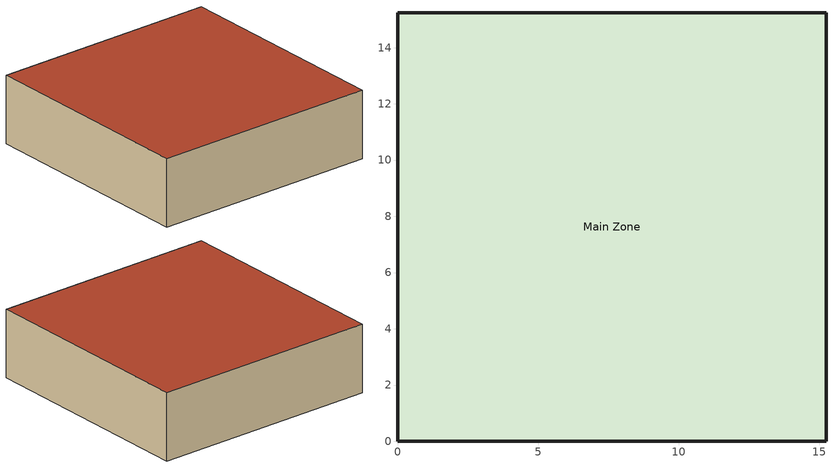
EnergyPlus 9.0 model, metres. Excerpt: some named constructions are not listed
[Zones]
Main Zone
 floor adiabatic (FLOOR): 15.24,0 0,0 0,15.24 15.24,15.24 z0
 wall outside (R13WALL): 0,0 15.24,0 15.24,15.24 0,15.24 0,0 z0:4.57
 roof outside (ROOF31): 0,15.24 0,0 15.24,0 15.24,15.24 z4.57
[Table:IndependentVariable]
Mode5_Toa: Cubic, Linear, -20, 100, Dimensionless, 12.1111, 17.33055, 22.55
Mode5_Woa: Cubic, Linear, 0, 0.03, Dimensionless, 0.00757, 0.00835, 0.00851, 0.00978, 0.01176, 0.012
Mode5_Tra: Cubic, Linear, -20, 100, Dimensionless, -100, 0, 100
Mode5_Wra: Cubic, Linear, 0, 0.03, Dimensionless, -100, 0, 100
Mode5_Ma: Cubic, Linear, 0, 1, Dimensionless, 2.19992, 2.60876, 3.0176
Mode5_OAF: Cubic, Linear, 0, 1, Dimensionless, -100, 0, 100
[Table:IndependentVariableList]
Mode5_IndependentVariableList: Mode5_Toa, Mode5_Woa, Mode5_Tra, Mode5_Wra, Mode5_Ma, Mode5_OAF
[Table:Lookup]
Mode5_wSA_lookup: Mode5_IndependentVariableList, Yes, 3.0176, -9999, 9999, Dimensionless, 0.00775, 0.00775, 0.00775, 0.00774, 0.00774, 0.00774, 0.00774, 0.00774, 0.00774, 0.00775, 0.00775, 0.00775, 0.00774, 0.00774, 0.00774, 0.00774, 0.00774, 0.00774, 0.00775, 0.00775, 0.00775, 0.00774, 0.00774, 0.00774, 0.00774, 0.00774, 0.00774, 0.00775, 0.00775, 0.00775, 0.00774, 0.00774, 0.00774, 0.00774, 0.00774, 0.00774, 0.00775, 0.00775, 0.00775, 0.00774, 0.00774, 0.00774, 0.00774, 0.00774, 0.00774, 0.00775, 0.00775, 0.00775, 0.00774, 0.00774, 0.00774, 0.00774, 0.00774, 0.00774, 0.00775, 0.00775, 0.00775, 0.00774, 0.00774, 0.00774, 0.00774, 0.00774, 0.00774, 0.00775, 0.00775, 0.00775, 0.00774, 0.00774, 0.00774, 0.00774, 0.00774, 0.00774, 0.00775, 0.00775, 0.00775, 0.00774, 0.00774, 0.00774, 0.00774, 0.00774, 0.00774, 0.00855, 0.00855, 0.00855, 0.00855, 0.00855, 0.00855, 0.00854, 0.00854, 0.00854, 0.00855, 0.00855, 0.00855, 0.00855, 0.00855, 0.00855, 0.00854, 0.00854, 0.00854, 0.00855, 0.00855, 0.00855, 0.00855, 0.00855, 0.00855, 0.00854, 0.00854, 0.00854, 0.00855, 0.00855, 0.00855, 0.00855, 0.00855, 0.00855, 0.00854, 0.00854, 0.00854, 0.00855, 0.00855, 0.00855, 0.00855, 0.00855, 0.00855, 0.00854, 0.00854, 0.00854, 0.00855, 0.00855, 0.00855, 0.00855, 0.00855, 0.00855, 0.00854, 0.00854, 0.00854, 0.00855, 0.00855, 0.00855, 0.00855, 0.00855, 0.00855, 0.00854, 0.00854, 0.00854, 0.00855, 0.00855, 0.00855, 0.00855, 0.00855, 0.00855, 0.00854, 0.00854, 0.00854, 0.00855, 0.00855, 0.00855, 0.00855, 0.00855, 0.00855, 0.00854, 0.00854, 0.00854, 0.00871, 0.00871, 0.00871, 0.00871, 0.00871, 0.00871, 0.0087, 0.0087, 0.0087, 0.00871, 0.00871, 0.00871, 0.00871, 0.00871, 0.00871, 0.0087, 0.0087, 0.0087, 0.00871, 0.00871, 0.00871, 0.00871, 0.00871, 0.00871, 0.0087, 0.0087, 0.0087, 0.00871, 0.00871, 0.00871, 0.00871, 0.00871, 0.00871, 0.0087, 0.0087, 0.0087, 0.00871, 0.00871, 0.00871, 0.00871, 0.00871, 0.00871, 0.0087, 0.0087, 0.0087, 0.00871, 0.00871, 0.00871, 0.00871, 0.00871, 0.00871, 0.0087, 0.0087, 0.0087, 0.00871, 0.00871, 0.00871, 0.00871, 0.00871, 0.00871, 0.0087, 0.0087, 0.0087, 0.00871, 0.00871, 0.00871, 0.00871, 0.00871, 0.00871, 0.0087, 0.0087, 0.0087, 0.00871, 0.00871, 0.00871, 0.00871, 0.00871, 0.00871, 0.0087, 0.0087, 0.0087, 0.01001, 0.01001, 0.01001, 0.01001, 0.01001, 0.01001, 0.01, 0.01, 0.01, 0.01001, 0.01001, 0.01001, 0.01001, 0.01001, 0.01001, 0.01, 0.01, 0.01, 0.01001, 0.01001, 0.01001, 0.01001, 0.01001, 0.01001, 0.01, 0.01, 0.01, 0.01001, 0.01001, 0.01001, 0.01001, 0.01001, 0.01001, 0.01, 0.01, 0.01, 0.01001, 0.01001, 0.01001, 0.01001, 0.01001, 0.01001, 0.01, 0.01, 0.01, 0.01001, 0.01001, 0.01001, 0.01001, 0.01001, 0.01001, 0.01, 0.01, 0.01, 0.01001, 0.01001, 0.01001, 0.01001, 0.01001, 0.01001, 0.01, 0.01, 0.01, 0.01001, 0.01001, 0.01001, 0.01001, 0.01001, 0.01001, 0.01, 0.01, 0.01, 0.01001, 0.01001, 0.01001, 0.01001, 0.01001, 0.01001, 0.01, 0.01, 0.01, 0.01204, 0.01204, 0.01204, 0.01204, 0.01204, 0.01204, 0.01203, 0.01203, 0.01203, 0.01204, 0.01204, 0.01204, 0.01204, 0.01204, 0.01204, 0.01203, 0.01203, 0.01203, 0.01204, 0.01204, 0.01204, 0.01204, 0.01204, 0.01204, 0.01203, 0.01203, 0.01203, 0.01204, 0.01204, 0.01204, 0.01204, 0.01204, 0.01204, 0.01203, 0.01203, 0.01203, 0.01204, 0.01204, 0.01204, 0.01204, 0.01204, 0.01204, 0.01203, 0.01203, 0.01203, 0.01204, 0.01204, 0.01204, 0.01204, 0.01204, 0.01204, 0.01203, 0.01203, 0.01203, 0.01204, 0.01204, 0.01204, 0.01204, 0.01204, 0.01204, 0.01203, 0.01203, 0.01203, 0.01204, 0.01204, 0.01204, 0.01204, 0.01204, 0.01204, 0.01203, 0.01203, 0.01203, 0.01204, 0.01204, 0.01204, 0.01204, 0.01204, 0.01204, 0.01203, 0.01203, 0.01203, 0.01229, 0.01229, 0.01229, 0.01228, 0.01228, 0.01228, 0.01228, 0.01228, 0.01228, 0.01229, 0.01229, 0.01229, 0.01228, 0.01228, 0.01228, 0.01228, 0.01228, 0.01228, 0.01229, 0.01229, 0.01229, 0.01228, 0.01228, 0.01228, 0.01228, 0.01228, 0.01228, 0.01229, 0.01229, 0.01229, 0.01228, 0.01228, 0.01228, 0.01228, 0.01228, 0.01228, 0.01229, 0.01229, 0.01229, 0.01228, 0.01228, 0.01228, 0.01228, 0.01228, 0.01228, 0.01229, 0.01229, 0.01229, 0.01228, 0.01228, 0.01228, 0.01228, 0.01228, 0.01228, 0.01229, 0.01229, 0.01229, 0.01228, 0.01228, 0.01228, 0.01228, 0.01228, 0.01228, 0.01229, 0.01229, 0.01229, 0.01228, 0.01228, 0.01228, 0.01228, 0.01228, 0.01228, 0.01229, 0.01229, 0.01229, 0.01228, 0.01228, 0.01228, 0.01228, 0.01228, 0.01228, 0.00762, 0.00762, 0.00762, 0.00762, 0.00762, 0.00762, 0.00761, 0.00761, 0.00761, 0.00762, 0.00762, 0.00762, 0.00762, 0.00762, 0.00762, 0.00761, 0.00761, 0.00761, 0.00762, 0.00762, 0.00762, 0.00762, 0.00762, 0.00762, 0.00761, 0.00761, 0.00761, 0.00762, 0.00762, 0.00762, 0.00762, 0.00762, 0.00762, 0.00761, 0.00761, 0.00761, 0.00762, 0.00762, 0.00762, 0.00762, 0.00762, 0.00762, 0.00761, 0.00761, 0.00761, 0.00762, 0.00762, 0.00762, 0.00762, 0.00762, 0.00762, 0.00761, 0.00761, 0.00761, 0.00762, 0.00762, 0.00762, 0.00762, 0.00762, 0.00762, 0.00761, 0.00761, 0.00761, 0.00762, 0.00762, 0.00762, 0.00762, 0.00762, 0.00762, 0.00761, 0.00761, 0.00761, 0.00762, 0.00762, 0.00762, 0.00762, 0.00762, 0.00762, 0.00761, 0.00761, 0.00761, 0.00843, 0.00843, 0.00843, 0.00842, 0.00842, 0.00842, 0.00842, 0.00842, 0.00842, 0.00843, 0.00843, 0.00843, 0.00842, 0.00842, 0.00842, 0.00842, 0.00842, 0.00842, 0.00843, 0.00843, 0.00843, 0.00842, 0.00842, 0.00842, 0.00842, 0.00842, 0.00842, 0.00843, 0.00843, 0.00843, 0.00842, 0.00842, 0.00842, 0.00842, 0.00842, 0.00842, 0.00843, 0.00843, 0.00843, 0.00842, 0.00842, 0.00842, 0.00842, 0.00842, 0.00842, 0.00843, 0.00843, 0.00843, 0.00842, 0.00842, 0.00842, 0.00842, 0.00842, 0.00842, 0.00843, 0.00843, 0.00843, 0.00842, 0.00842, 0.00842, 0.00842, 0.00842, 0.00842, 0.00843, 0.00843, 0.00843, 0.00842, 0.00842, 0.00842, 0.00842, 0.00842, 0.00842, 0.00843, 0.00843, 0.00843, 0.00842, 0.00842, 0.00842, 0.00842, 0.00842, 0.00842, 0.00859, 0.00859, 0.00859, 0.00859, 0.00859, 0.00859, 0.00858, 0.00858, 0.00858, 0.00859, 0.00859, 0.00859, 0.00859, 0.00859, 0.00859, 0.00858, 0.00858, 0.00858, 0.00859, 0.00859, 0.00859, 0.00859, 0.00859, 0.00859, 0.00858, 0.00858, 0.00858, 0.00859, 0.00859, 0.00859, 0.00859, 0.00859, 0.00859, 0.00858, 0.00858, 0.00858, 0.00859, 0.00859, 0.00859, 0.00859, 0.00859, 0.00859, 0.00858, 0.00858, 0.00858, 0.00859, 0.00859, 0.00859, 0.00859, 0.00859, 0.00859, 0.00858, 0.00858, 0.00858, 0.00859, 0.00859, 0.00859, 0.00859, 0.00859, 0.00859, 0.00858, 0.00858, 0.00858, 0.00859, 0.00859, 0.00859, 0.00859, 0.00859, 0.00859, 0.00858, 0.00858, 0.00858, 0.00859, 0.00859, 0.00859, 0.00859, 0.00859, 0.00859, 0.00858, 0.00858, 0.00858, 0.00989, 0.00989, 0.00989, 0.00989, 0.00989, 0.00989, 0.00988, 0.00988, 0.00988, 0.00989, 0.00989, 0.00989, 0.00989, 0.00989, 0.00989, 0.00988, 0.00988, 0.00988, 0.00989, 0.00989, 0.00989, 0.00989, 0.00989, 0.00989, 0.00988, 0.00988, 0.00988, 0.00989, 0.00989, 0.00989, 0.00989, 0.00989, 0.00989, 0.00988, 0.00988, 0.00988, 0.00989, 0.00989, 0.00989, 0.00989, 0.00989, 0.00989, 0.00988, 0.00988, 0.00988, 0.00989, 0.00989, 0.00989, 0.00989, 0.00989, 0.00989, 0.00988, 0.00988, 0.00988, 0.00989, 0.00989, 0.00989, 0.00989, 0.00989, 0.00989, 0.00988, 0.00988, 0.00988, 0.00989, 0.00989, 0.00989, 0.00989, 0.00989, 0.00989, 0.00988, 0.00988, 0.00988, 0.00989, 0.00989, 0.00989, 0.00989, 0.00989, 0.00989, 0.00988, 0.00988, 0.00988, 0.01192, 0.01192, 0.01192, 0.01191, 0.01191, 0.01191, 0.01191, 0.01191, 0.01191, 0.01192, 0.01192, 0.01192, 0.01191, 0.01191, 0.01191, 0.01191, 0.01191, 0.01191, 0.01192, 0.01192, 0.01192, 0.01191, 0.01191, 0.01191, 0.01191, 0.01191, 0.01191, 0.01192, 0.01192, 0.01192, 0.01191, 0.01191, 0.01191, 0.01191, 0.01191, 0.01191, 0.01192, 0.01192, 0.01192, 0.01191, 0.01191, 0.01191, 0.01191, 0.01191, 0.01191, 0.01192, 0.01192, 0.01192, 0.01191, 0.01191, 0.01191, 0.01191, 0.01191, 0.01191, 0.01192, 0.01192, 0.01192, 0.01191, 0.01191, 0.01191, 0.01191, 0.01191, 0.01191, 0.01192, 0.01192, 0.01192, 0.01191, 0.01191, 0.01191, 0.01191, 0.01191, 0.01191, 0.01192, 0.01192, 0.01192, 0.01191, 0.01191, 0.01191, 0.01191, 0.01191, 0.01191, 0.01217, 0.01217, 0.01217, 0.01216, 0.01216, 0.01216, 0.01216, 0.01216, 0.01216, 0.01217, 0.01217, 0.01217, 0.01216, 0.01216, 0.01216, 0.01216, 0.01216, 0.01216, 0.01217, 0.01217, 0.01217, 0.01216, 0.01216, 0.01216, 0.01216, 0.01216, 0.01216, 0.01217, 0.01217, 0.01217, 0.01216, 0.01216, 0.01216, 0.01216, 0.01216, 0.01216, 0.01217, 0.01217, 0.01217, 0.01216, 0.01216, 0.01216, 0.01216, 0.01216, 0.01216, 0.01217, 0.01217, 0.01217, 0.01216, 0.01216, 0.01216, 0.01216, 0.01216, 0.01216, 0.01217, 0.01217, 0.01217, 0.01216, 0.01216, 0.01216, 0.01216, 0.01216, 0.01216, 0.01217, 0.01217, 0.01217, 0.01216, 0.01216, 0.01216, 0.01216, 0.01216, 0.01216, 0.01217, 0.01217, 0.01217, 0.01216, 0.01216, 0.01216, 0.01216, 0.01216, 0.01216, 0.0075, 0.0075, 0.0075, 0.0075, 0.0075, 0.0075, 0.00749, 0.00749, 0.00749, 0.0075, 0.0075, 0.0075, 0.0075, 0.0075, 0.0075, 0.00749, 0.00749, 0.00749, 0.0075, 0.0075, 0.0075, 0.0075, 0.0075, 0.0075, 0.00749, 0.00749, 0.00749, 0.0075, 0.0075, 0.0075, 0.0075, 0.0075, 0.0075, 0.00749, 0.00749, 0.00749, 0.0075, 0.0075, 0.0075, 0.0075, 0.0075, 0.0075, 0.00749, 0.00749, 0.00749, 0.0075, 0.0075, 0.0075, 0.0075, 0.0075, 0.0075, 0.00749, 0.00749, 0.00749, 0.0075, 0.0075, 0.0075, 0.0075, 0.0075, 0.0075, 0.00749, 0.00749, 0.00749, 0.0075, 0.0075, 0.0075, 0.0075, 0.0075, 0.0075, 0.00749, 0.00749, 0.00749, 0.0075, 0.0075, 0.0075, 0.0075, 0.0075, 0.0075, 0.00749, 0.00749, 0.00749, 0.0083, 0.0083, 0.0083, 0.0083, 0.0083, 0.0083, 0.00829, 0.00829, 0.00829, 0.0083, 0.0083, 0.0083, 0.0083, 0.0083, 0.0083, 0.00829, 0.00829, 0.00829, 0.0083, 0.0083, 0.0083, 0.0083, 0.0083, 0.0083, 0.00829, 0.00829, 0.00829, 0.0083, 0.0083, 0.0083, 0.0083, 0.0083, 0.0083, 0.00829, 0.00829, 0.00829, 0.0083, 0.0083, 0.0083, 0.0083, 0.0083, 0.0083, 0.00829, 0.00829, 0.00829, 0.0083, 0.0083, 0.0083, 0.0083, 0.0083, 0.0083, 0.00829, 0.00829, 0.00829, 0.0083, 0.0083, 0.0083, 0.0083, 0.0083, 0.0083, 0.00829, 0.00829, 0.00829, 0.0083, 0.0083, 0.0083, 0.0083, 0.0083, 0.0083, 0.00829, 0.00829, 0.00829, 0.0083, 0.0083, 0.0083, 0.0083, 0.0083, 0.0083, 0.00829, 0.00829, 0.00829, 0.00847, 0.00847, 0.00847, 0.00846, 0.00846, 0.00846, 0.00846, 0.00846, 0.00846, 0.00847, 0.00847, 0.00847, 0.00846, 0.00846, 0.00846, 0.00846, 0.00846, 0.00846, 0.00847, 0.00847, 0.00847, 0.00846, 0.00846, 0.00846, 0.00846, 0.00846, 0.00846, 0.00847, 0.00847, 0.00847, 0.00846, 0.00846, 0.00846, 0.00846, 0.00846, 0.00846, 0.00847, 0.00847, 0.00847, 0.00846, 0.00846, 0.00846, 0.00846, 0.00846, 0.00846, 0.00847, 0.00847, 0.00847, 0.00846, 0.00846, 0.00846, 0.00846, 0.00846, 0.00846, 0.00847, 0.00847, 0.00847, 0.00846, 0.00846, 0.00846, 0.00846, 0.00846, 0.00846, 0.00847, 0.00847, 0.00847, 0.00846, 0.00846, 0.00846, 0.00846, 0.00846, 0.00846, 0.00847, 0.00847, 0.00847, 0.00846, 0.00846, 0.00846, 0.00846, 0.00846, 0.00846, 0.00977, 0.00977, 0.00977, 0.00977, 0.00977, 0.00977, 0.00976, 0.00976, 0.00976, 0.00977, 0.00977, 0.00977, 0.00977, 0.00977, 0.00977, 0.00976, 0.00976, 0.00976, 0.00977, 0.00977, 0.00977, 0.00977, 0.00977, 0.00977, 0.00976, 0.00976, 0.00976, 0.00977, 0.00977, 0.00977, 0.00977, 0.00977, 0.00977, 0.00976, 0.00976, 0.00976, 0.00977, 0.00977, 0.00977, 0.00977, 0.00977, 0.00977, 0.00976, 0.00976, 0.00976, 0.00977, 0.00977, 0.00977, 0.00977, 0.00977, 0.00977, 0.00976, 0.00976, 0.00976, 0.00977, 0.00977, 0.00977, 0.00977, 0.00977, 0.00977, 0.00976, 0.00976, 0.00976, 0.00977, 0.00977, 0.00977, 0.00977, 0.00977, 0.00977, 0.00976, 0.00976, 0.00976, 0.00977, 0.00977, 0.00977, 0.00977, 0.00977, 0.00977, 0.00976, 0.00976, 0.00976, 0.0118, 0.0118, 0.0118, 0.01179, 0.01179, 0.01179, 0.01179, 0.01179, 0.01179, 0.0118, 0.0118, 0.0118, 0.01179, 0.01179, 0.01179, 0.01179, 0.01179, 0.01179, 0.0118, 0.0118, 0.0118, 0.01179, 0.01179, 0.01179, 0.01179, 0.01179, 0.01179, 0.0118, 0.0118, 0.0118, 0.01179, 0.01179, 0.01179, 0.01179, 0.01179, 0.01179, 0.0118, 0.0118, 0.0118, 0.01179, 0.01179, 0.01179, 0.01179, 0.01179, 0.01179, 0.0118, 0.0118, 0.0118, 0.01179, 0.01179, 0.01179, 0.01179, 0.01179, 0.01179, 0.0118, 0.0118, 0.0118, 0.01179, 0.01179, 0.01179, 0.01179, 0.01179, 0.01179, 0.0118, 0.0118, 0.0118, 0.01179, 0.01179, 0.01179, 0.01179, 0.01179, 0.01179, 0.0118, 0.0118, 0.0118, 0.01179, 0.01179, 0.01179, 0.01179, 0.01179, 0.01179, 0.01204, 0.01204, 0.01204, 0.01204, 0.01204, 0.01204, 0.01203, 0.01203, 0.01203, 0.01204, 0.01204, 0.01204, 0.01204, 0.01204, 0.01204, 0.01203, 0.01203, 0.01203, 0.01204, 0.01204, 0.01204, 0.01204, 0.01204, 0.01204, 0.01203, 0.01203, 0.01203, 0.01204, 0.01204, 0.01204, 0.01204, 0.01204, 0.01204, 0.01203, 0.01203, 0.01203, 0.01204, 0.01204, 0.01204, 0.01204, 0.01204, 0.01204, 0.01203, 0.01203, 0.01203, 0.01204, 0.01204, 0.01204, 0.01204, 0.01204, 0.01204, 0.01203, 0.01203, 0.01203, 0.01204, 0.01204, 0.01204, 0.01204, 0.01204, 0.01204, 0.01203, 0.01203, 0.01203, 0.01204, 0.01204, 0.01204, 0.01204, 0.01204, 0.01204, 0.01203, 0.01203, 0.01203, 0.01204, 0.01204, 0.01204, 0.01204, 0.01204, 0.01204, 0.01203, 0.01203, 0.01203
Mode5_Power_lookup: Mode5_IndependentVariableList, Yes, 3.0176, -9999, 9999, Dimensionless, 3.49762, 3.49762, 3.49762, 3.46613, 3.46613, 3.46613, 3.43463, 3.43463, 3.43463, 3.49762, 3.49762, 3.49762, 3.46613, 3.46613, 3.46613, 3.43463, 3.43463, 3.43463, 3.49762, 3.49762, 3.49762, 3.46613, 3.46613, 3.46613, 3.43463, 3.43463, 3.43463, 3.49762, 3.49762, 3.49762, 3.46613, 3.46613, 3.46613, 3.43463, 3.43463, 3.43463, 3.49762, 3.49762, 3.49762, 3.46613, 3.46613, 3.46613, 3.43463, 3.43463, 3.43463, 3.49762, 3.49762, 3.49762, 3.46613, 3.46613, 3.46613, 3.43463, 3.43463, 3.43463, 3.49762, 3.49762, 3.49762, 3.46613, 3.46613, 3.46613, 3.43463, 3.43463, 3.43463, 3.49762, 3.49762, 3.49762, 3.46613, 3.46613, 3.46613, 3.43463, 3.43463, 3.43463, 3.49762, 3.49762, 3.49762, 3.46613, 3.46613, 3.46613, 3.43463, 3.43463, 3.43463, 3.50317, 3.50317, 3.50317, 3.47167, 3.47167, 3.47167, 3.44018, 3.44018, 3.44018, 3.50317, 3.50317, 3.50317, 3.47167, 3.47167, 3.47167, 3.44018, 3.44018, 3.44018, 3.50317, 3.50317, 3.50317, 3.47167, 3.47167, 3.47167, 3.44018, 3.44018, 3.44018, 3.50317, 3.50317, 3.50317, 3.47167, 3.47167, 3.47167, 3.44018, 3.44018, 3.44018, 3.50317, 3.50317, 3.50317, 3.47167, 3.47167, 3.47167, 3.44018, 3.44018, 3.44018, 3.50317, 3.50317, 3.50317, 3.47167, 3.47167, 3.47167, 3.44018, 3.44018, 3.44018, 3.50317, 3.50317, 3.50317, 3.47167, 3.47167, 3.47167, 3.44018, 3.44018, 3.44018, 3.50317, 3.50317, 3.50317, 3.47167, 3.47167, 3.47167, 3.44018, 3.44018, 3.44018, 3.50317, 3.50317, 3.50317, 3.47167, 3.47167, 3.47167, 3.44018, 3.44018, 3.44018, 3.50428, 3.50428, 3.50428, 3.47279, 3.47279, 3.47279, 3.44129, 3.44129, 3.44129, 3.50428, 3.50428, 3.50428, 3.47279, 3.47279, 3.47279, 3.44129, 3.44129, 3.44129, 3.50428, 3.50428, 3.50428, 3.47279, 3.47279, 3.47279, 3.44129, 3.44129, 3.44129, 3.50428, 3.50428, 3.50428, 3.47279, 3.47279, 3.47279, 3.44129, 3.44129, 3.44129, 3.50428, 3.50428, 3.50428, 3.47279, 3.47279, 3.47279, 3.44129, 3.44129, 3.44129, 3.50428, 3.50428, 3.50428, 3.47279, 3.47279, 3.47279, 3.44129, 3.44129, 3.44129, 3.50428, 3.50428, 3.50428, 3.47279, 3.47279, 3.47279, 3.44129, 3.44129, 3.44129, 3.50428, 3.50428, 3.50428, 3.47279, 3.47279, 3.47279, 3.44129, 3.44129, 3.44129, 3.50428, 3.50428, 3.50428, 3.47279, 3.47279, 3.47279, 3.44129, 3.44129, 3.44129, 3.51326, 3.51326, 3.51326, 3.48176, 3.48176, 3.48176, 3.45027, 3.45027, 3.45027, 3.51326, 3.51326, 3.51326, 3.48176, 3.48176, 3.48176, 3.45027, 3.45027, 3.45027, 3.51326, 3.51326, 3.51326, 3.48176, 3.48176, 3.48176, 3.45027, 3.45027, 3.45027, 3.51326, 3.51326, 3.51326, 3.48176, 3.48176, 3.48176, 3.45027, 3.45027, 3.45027, 3.51326, 3.51326, 3.51326, 3.48176, 3.48176, 3.48176, 3.45027, 3.45027, 3.45027, 3.51326, 3.51326, 3.51326, 3.48176, 3.48176, 3.48176, 3.45027, 3.45027, 3.45027, 3.51326, 3.51326, 3.51326, 3.48176, 3.48176, 3.48176, 3.45027, 3.45027, 3.45027, 3.51326, 3.51326, 3.51326, 3.48176, 3.48176, 3.48176, 3.45027, 3.45027, 3.45027, 3.51326, 3.51326, 3.51326, 3.48176, 3.48176, 3.48176, 3.45027, 3.45027, 3.45027, 3.52725, 3.52725, 3.52725, 3.49575, 3.49575, 3.49575, 3.46426, 3.46426, 3.46426, 3.52725, 3.52725, 3.52725, 3.49575, 3.49575, 3.49575, 3.46426, 3.46426, 3.46426, 3.52725, 3.52725, 3.52725, 3.49575, 3.49575, 3.49575, 3.46426, 3.46426, 3.46426, 3.52725, 3.52725, 3.52725, 3.49575, 3.49575, 3.49575, 3.46426, 3.46426, 3.46426, 3.52725, 3.52725, 3.52725, 3.49575, 3.49575, 3.49575, 3.46426, 3.46426, 3.46426, 3.52725, 3.52725, 3.52725, 3.49575, 3.49575, 3.49575, 3.46426, 3.46426, 3.46426, 3.52725, 3.52725, 3.52725, 3.49575, 3.49575, 3.49575, 3.46426, 3.46426, 3.46426, 3.52725, 3.52725, 3.52725, 3.49575, 3.49575, 3.49575, 3.46426, 3.46426, 3.46426, 3.52725, 3.52725, 3.52725, 3.49575, 3.49575, 3.49575, 3.46426, 3.46426, 3.46426, 3.52894, 3.52894, 3.52894, 3.49745, 3.49745, 3.49745, 3.46595, 3.46595, 3.46595, 3.52894, 3.52894, 3.52894, 3.49745, 3.49745, 3.49745, 3.46595, 3.46595, 3.46595, 3.52894, 3.52894, 3.52894, 3.49745, 3.49745, 3.49745, 3.46595, 3.46595, 3.46595, 3.52894, 3.52894, 3.52894, 3.49745, 3.49745, 3.49745, 3.46595, 3.46595, 3.46595, 3.52894, 3.52894, 3.52894, 3.49745, 3.49745, 3.49745, 3.46595, 3.46595, 3.46595, 3.52894, 3.52894, 3.52894, 3.49745, 3.49745, 3.49745, 3.46595, 3.46595, 3.46595, 3.52894, 3.52894, 3.52894, 3.49745, 3.49745, 3.49745, 3.46595, 3.46595, 3.46595, 3.52894, 3.52894, 3.52894, 3.49745, 3.49745, 3.49745, 3.46595, 3.46595, 3.46595, 3.52894, 3.52894, 3.52894, 3.49745, 3.49745, 3.49745, 3.46595, 3.46595, 3.46595, 3.44655, 3.44655, 3.44655, 3.41506, 3.41506, 3.41506, 3.38356, 3.38356, 3.38356, 3.44655, 3.44655, 3.44655, 3.41506, 3.41506, 3.41506, 3.38356, 3.38356, 3.38356, 3.44655, 3.44655, 3.44655, 3.41506, 3.41506, 3.41506, 3.38356, 3.38356, 3.38356, 3.44655, 3.44655, 3.44655, 3.41506, 3.41506, 3.41506, 3.38356, 3.38356, 3.38356, 3.44655, 3.44655, 3.44655, 3.41506, 3.41506, 3.41506, 3.38356, 3.38356, 3.38356, 3.44655, 3.44655, 3.44655, 3.41506, 3.41506, 3.41506, 3.38356, 3.38356, 3.38356, 3.44655, 3.44655, 3.44655, 3.41506, 3.41506, 3.41506, 3.38356, 3.38356, 3.38356, 3.44655, 3.44655, 3.44655, 3.41506, 3.41506, 3.41506, 3.38356, 3.38356, 3.38356, 3.44655, 3.44655, 3.44655, 3.41506, 3.41506, 3.41506, 3.38356, 3.38356, 3.38356, 3.45208, 3.45208, 3.45208, 3.42059, 3.42059, 3.42059, 3.3891, 3.3891, 3.3891, 3.45208, 3.45208, 3.45208, 3.42059, 3.42059, 3.42059, 3.3891, 3.3891, 3.3891, 3.45208, 3.45208, 3.45208, 3.42059, 3.42059, 3.42059, 3.3891, 3.3891, 3.3891, 3.45208, 3.45208, 3.45208, 3.42059, 3.42059, 3.42059, 3.3891, 3.3891, 3.3891, 3.45208, 3.45208, 3.45208, 3.42059, 3.42059, 3.42059, 3.3891, 3.3891, 3.3891, 3.45208, 3.45208, 3.45208, 3.42059, 3.42059, 3.42059, 3.3891, 3.3891, 3.3891, 3.45208, 3.45208, 3.45208, 3.42059, 3.42059, 3.42059, 3.3891, 3.3891, 3.3891, 3.45208, 3.45208, 3.45208, 3.42059, 3.42059, 3.42059, 3.3891, 3.3891, 3.3891, 3.45208, 3.45208, 3.45208, 3.42059, 3.42059, 3.42059, 3.3891, 3.3891, 3.3891, 3.45322, 3.45322, 3.45322, 3.42172, 3.42172, 3.42172, 3.39023, 3.39023, 3.39023, 3.45322, 3.45322, 3.45322, 3.42172, 3.42172, 3.42172, 3.39023, 3.39023, 3.39023, 3.45322, 3.45322, 3.45322, 3.42172, 3.42172, 3.42172, 3.39023, 3.39023, 3.39023, 3.45322, 3.45322, 3.45322, 3.42172, 3.42172, 3.42172, 3.39023, 3.39023, 3.39023, 3.45322, 3.45322, 3.45322, 3.42172, 3.42172, 3.42172, 3.39023, 3.39023, 3.39023, 3.45322, 3.45322, 3.45322, 3.42172, 3.42172, 3.42172, 3.39023, 3.39023, 3.39023, 3.45322, 3.45322, 3.45322, 3.42172, 3.42172, 3.42172, 3.39023, 3.39023, 3.39023, 3.45322, 3.45322, 3.45322, 3.42172, 3.42172, 3.42172, 3.39023, 3.39023, 3.39023, 3.45322, 3.45322, 3.45322, 3.42172, 3.42172, 3.42172, 3.39023, 3.39023, 3.39023, 3.46221, 3.46221, 3.46221, 3.43072, 3.43072, 3.43072, 3.39922, 3.39922, 3.39922, 3.46221, 3.46221, 3.46221, 3.43072, 3.43072, 3.43072, 3.39922, 3.39922, 3.39922, 3.46221, 3.46221, 3.46221, 3.43072, 3.43072, 3.43072, 3.39922, 3.39922, 3.39922, 3.46221, 3.46221, 3.46221, 3.43072, 3.43072, 3.43072, 3.39922, 3.39922, 3.39922, 3.46221, 3.46221, 3.46221, 3.43072, 3.43072, 3.43072, 3.39922, 3.39922, 3.39922, 3.46221, 3.46221, 3.46221, 3.43072, 3.43072, 3.43072, 3.39922, 3.39922, 3.39922, 3.46221, 3.46221, 3.46221, 3.43072, 3.43072, 3.43072, 3.39922, 3.39922, 3.39922, 3.46221, 3.46221, 3.46221, 3.43072, 3.43072, 3.43072, 3.39922, 3.39922, 3.39922, 3.46221, 3.46221, 3.46221, 3.43072, 3.43072, 3.43072, 3.39922, 3.39922, 3.39922, 3.47616, 3.47616, 3.47616, 3.44467, 3.44467, 3.44467, 3.41317, 3.41317, 3.41317, 3.47616, 3.47616, 3.47616, 3.44467, 3.44467, 3.44467, 3.41317, 3.41317, 3.41317, 3.47616, 3.47616, 3.47616, 3.44467, 3.44467, 3.44467, 3.41317, 3.41317, 3.41317, 3.47616, 3.47616, 3.47616, 3.44467, 3.44467, 3.44467, 3.41317, 3.41317, 3.41317, 3.47616, 3.47616, 3.47616, 3.44467, 3.44467, 3.44467, 3.41317, 3.41317, 3.41317, 3.47616, 3.47616, 3.47616, 3.44467, 3.44467, 3.44467, 3.41317, 3.41317, 3.41317, 3.47616, 3.47616, 3.47616, 3.44467, 3.44467, 3.44467, 3.41317, 3.41317, 3.41317, 3.47616, 3.47616, 3.47616, 3.44467, 3.44467, 3.44467, 3.41317, 3.41317, 3.41317, 3.47616, 3.47616, 3.47616, 3.44467, 3.44467, 3.44467, 3.41317, 3.41317, 3.41317, 3.47787, 3.47787, 3.47787, 3.44638, 3.44638, 3.44638, 3.41489, 3.41489, 3.41489, 3.47787, 3.47787, 3.47787, 3.44638, 3.44638, 3.44638, 3.41489, 3.41489, 3.41489, 3.47787, 3.47787, 3.47787, 3.44638, 3.44638, 3.44638, 3.41489, 3.41489, 3.41489, 3.47787, 3.47787, 3.47787, 3.44638, 3.44638, 3.44638, 3.41489, 3.41489, 3.41489, 3.47787, 3.47787, 3.47787, 3.44638, 3.44638, 3.44638, 3.41489, 3.41489, 3.41489, 3.47787, 3.47787, 3.47787, 3.44638, 3.44638, 3.44638, 3.41489, 3.41489, 3.41489, 3.47787, 3.47787, 3.47787, 3.44638, 3.44638, 3.44638, 3.41489, 3.41489, 3.41489, 3.47787, 3.47787, 3.47787, 3.44638, 3.44638, 3.44638, 3.41489, 3.41489, 3.41489, 3.47787, 3.47787, 3.47787, 3.44638, 3.44638, 3.44638, 3.41489, 3.41489, 3.41489, 3.39551, 3.39551, 3.39551, 3.36401, 3.36401, 3.36401, 3.33252, 3.33252, 3.33252, 3.39551, 3.39551, 3.39551, 3.36401, 3.36401, 3.36401, 3.33252, 3.33252, 3.33252, 3.39551, 3.39551, 3.39551, 3.36401, 3.36401, 3.36401, 3.33252, 3.33252, 3.33252, 3.39551, 3.39551, 3.39551, 3.36401, 3.36401, 3.36401, 3.33252, 3.33252, 3.33252, 3.39551, 3.39551, 3.39551, 3.36401, 3.36401, 3.36401, 3.33252, 3.33252, 3.33252, 3.39551, 3.39551, 3.39551, 3.36401, 3.36401, 3.36401, 3.33252, 3.33252, 3.33252, 3.39551, 3.39551, 3.39551, 3.36401, 3.36401, 3.36401, 3.33252, 3.33252, 3.33252, 3.39551, 3.39551, 3.39551, 3.36401, 3.36401, 3.36401, 3.33252, 3.33252, 3.33252, 3.39551, 3.39551, 3.39551, 3.36401, 3.36401, 3.36401, 3.33252, 3.33252, 3.33252, 3.40102, 3.40102, 3.40102, 3.36952, 3.36952, 3.36952, 3.33803, 3.33803, 3.33803, 3.40102, 3.40102, 3.40102, 3.36952, 3.36952, 3.36952, 3.33803, 3.33803, 3.33803, 3.40102, 3.40102, 3.40102, 3.36952, 3.36952, 3.36952, 3.33803, 3.33803, 3.33803, 3.40102, 3.40102, 3.40102, 3.36952, 3.36952, 3.36952, 3.33803, 3.33803, 3.33803, 3.40102, 3.40102, 3.40102, 3.36952, 3.36952, 3.36952, 3.33803, 3.33803, 3.33803, 3.40102, 3.40102, 3.40102, 3.36952, 3.36952, 3.36952, 3.33803, 3.33803, 3.33803, 3.40102, 3.40102, 3.40102, 3.36952, 3.36952, 3.36952, 3.33803, 3.33803, 3.33803, 3.40102, 3.40102, 3.40102, 3.36952, 3.36952, 3.36952, 3.33803, 3.33803, 3.33803, 3.40102, 3.40102, 3.40102, 3.36952, 3.36952, 3.36952, 3.33803, 3.33803, 3.33803, 3.40214, 3.40214, 3.40214, 3.37065, 3.37065, 3.37065, 3.33916, 3.33916, 3.33916, 3.40214, 3.40214, 3.40214, 3.37065, 3.37065, 3.37065, 3.33916, 3.33916, 3.33916, 3.40214, 3.40214, 3.40214, 3.37065, 3.37065, 3.37065, 3.33916, 3.33916, 3.33916, 3.40214, 3.40214, 3.40214, 3.37065, 3.37065, 3.37065, 3.33916, 3.33916, 3.33916, 3.40214, 3.40214, 3.40214, 3.37065, 3.37065, 3.37065, 3.33916, 3.33916, 3.33916, 3.40214, 3.40214, 3.40214, 3.37065, 3.37065, 3.37065, 3.33916, 3.33916, 3.33916, 3.40214, 3.40214, 3.40214, 3.37065, 3.37065, 3.37065, 3.33916, 3.33916, 3.33916, 3.40214, 3.40214, 3.40214, 3.37065, 3.37065, 3.37065, 3.33916, 3.33916, 3.33916, 3.40214, 3.40214, 3.40214, 3.37065, 3.37065, 3.37065, 3.33916, 3.33916, 3.33916, 3.41114, 3.41114, 3.41114, 3.37965, 3.37965, 3.37965, 3.34815, 3.34815, 3.34815, 3.41114, 3.41114, 3.41114, 3.37965, 3.37965, 3.37965, 3.34815, 3.34815, 3.34815, 3.41114, 3.41114, 3.41114, 3.37965, 3.37965, 3.37965, 3.34815, 3.34815, 3.34815, 3.41114, 3.41114, 3.41114, 3.37965, 3.37965, 3.37965, 3.34815, 3.34815, 3.34815, 3.41114, 3.41114, 3.41114, 3.37965, 3.37965, 3.37965, 3.34815, 3.34815, 3.34815, 3.41114, 3.41114, 3.41114, 3.37965, 3.37965, 3.37965, 3.34815, 3.34815, 3.34815, 3.41114, 3.41114, 3.41114, 3.37965, 3.37965, 3.37965, 3.34815, 3.34815, 3.34815, 3.41114, 3.41114, 3.41114, 3.37965, 3.37965, 3.37965, 3.34815, 3.34815, 3.34815, 3.41114, 3.41114, 3.41114, 3.37965, 3.37965, 3.37965, 3.34815, 3.34815, 3.34815, 3.42511, 3.42511, 3.42511, 3.39362, 3.39362, 3.39362, 3.36212, 3.36212, 3.36212, 3.42511, 3.42511, 3.42511, 3.39362, 3.39362, 3.39362, 3.36212, 3.36212, 3.36212, 3.42511, 3.42511, 3.42511, 3.39362, 3.39362, 3.39362, 3.36212, 3.36212, 3.36212, 3.42511, 3.42511, 3.42511, 3.39362, 3.39362, 3.39362, 3.36212, 3.36212, 3.36212, 3.42511, 3.42511, 3.42511, 3.39362, 3.39362, 3.39362, 3.36212, 3.36212, 3.36212, 3.42511, 3.42511, 3.42511, 3.39362, 3.39362, 3.39362, 3.36212, 3.36212, 3.36212, 3.42511, 3.42511, 3.42511, 3.39362, 3.39362, 3.39362, 3.36212, 3.36212, 3.36212, 3.42511, 3.42511, 3.42511, 3.39362, 3.39362, 3.39362, 3.36212, 3.36212, 3.36212, 3.42511, 3.42511, 3.42511, 3.39362, 3.39362, 3.39362, 3.36212, 3.36212, 3.36212, 3.4268, 3.4268, 3.4268, 3.3953, 3.3953, 3.3953, 3.36381, 3.36381, 3.36381, 3.4268, 3.4268, 3.4268, 3.3953, 3.3953, 3.3953, 3.36381, 3.36381, 3.36381, 3.4268, 3.4268, 3.4268, 3.3953, 3.3953, 3.3953, 3.36381, 3.36381, 3.36381, 3.4268, 3.4268, 3.4268, 3.3953, 3.3953, 3.3953, 3.36381, 3.36381, 3.36381, 3.4268, 3.4268, 3.4268, 3.3953, 3.3953, 3.3953, 3.36381, 3.36381, 3.36381, 3.4268, 3.4268, 3.4268, 3.3953, 3.3953, 3.3953, 3.36381, 3.36381, 3.36381, 3.4268, 3.4268, 3.4268, 3.3953, 3.3953, 3.3953, 3.36381, 3.36381, 3.36381, 3.4268, 3.4268, 3.4268, 3.3953, 3.3953, 3.3953, 3.36381, 3.36381, 3.36381, 3.4268, 3.4268, 3.4268, 3.3953, 3.3953, 3.3953, 3.36381, 3.36381, 3.36381
Mode5_2ndFuel_lookup: Mode5_IndependentVariableList, Yes, 3.0176, -9999, 9999, Dimensionless, 52.40363, 52.40363, 52.40363, 60.13861, 60.13861, 60.13861, 67.24552, 67.24552, 67.24552, 52.40363, 52.40363, 52.40363, 60.13861, 60.13861, 60.13861, 67.24552, 67.24552, 67.24552, 52.40363, 52.40363, 52.40363, 60.13861, 60.13861, 60.13861, 67.24552, 67.24552, 67.24552, 52.40363, 52.40363, 52.40363, 60.13861, 60.13861, 60.13861, 67.24552, 67.24552, 67.24552, 52.40363, 52.40363, 52.40363, 60.13861, 60.13861, 60.13861, 67.24552, 67.24552, 67.24552, 52.40363, 52.40363, 52.40363, 60.13861, 60.13861, 60.13861, 67.24552, 67.24552, 67.24552, 52.40363, 52.40363, 52.40363, 60.13861, 60.13861, 60.13861, 67.24552, 67.24552, 67.24552, 52.40363, 52.40363, 52.40363, 60.13861, 60.13861, 60.13861, 67.24552, 67.24552, 67.24552, 52.40363, 52.40363, 52.40363, 60.13861, 60.13861, 60.13861, 67.24552, 67.24552, 67.24552, 52.68406, 52.68406, 52.68406, 60.47115, 60.47115, 60.47115, 67.63018, 67.63018, 67.63018, 52.68406, 52.68406, 52.68406, 60.47115, 60.47115, 60.47115, 67.63018, 67.63018, 67.63018, 52.68406, 52.68406, 52.68406, 60.47115, 60.47115, 60.47115, 67.63018, 67.63018, 67.63018, 52.68406, 52.68406, 52.68406, 60.47115, 60.47115, 60.47115, 67.63018, 67.63018, 67.63018, 52.68406, 52.68406, 52.68406, 60.47115, 60.47115, 60.47115, 67.63018, 67.63018, 67.63018, 52.68406, 52.68406, 52.68406, 60.47115, 60.47115, 60.47115, 67.63018, 67.63018, 67.63018, 52.68406, 52.68406, 52.68406, 60.47115, 60.47115, 60.47115, 67.63018, 67.63018, 67.63018, 52.68406, 52.68406, 52.68406, 60.47115, 60.47115, 60.47115, 67.63018, 67.63018, 67.63018, 52.68406, 52.68406, 52.68406, 60.47115, 60.47115, 60.47115, 67.63018, 67.63018, 67.63018, 52.84527, 52.84527, 52.84527, 60.32884, 60.32884, 60.32884, 67.8124, 67.8124, 67.8124, 52.84527, 52.84527, 52.84527, 60.32884, 60.32884, 60.32884, 67.8124, 67.8124, 67.8124, 52.84527, 52.84527, 52.84527, 60.32884, 60.32884, 60.32884, 67.8124, 67.8124, 67.8124, 52.84527, 52.84527, 52.84527, 60.32884, 60.32884, 60.32884, 67.8124, 67.8124, 67.8124, 52.84527, 52.84527, 52.84527, 60.32884, 60.32884, 60.32884, 67.8124, 67.8124, 67.8124, 52.84527, 52.84527, 52.84527, 60.32884, 60.32884, 60.32884, 67.8124, 67.8124, 67.8124, 52.84527, 52.84527, 52.84527, 60.32884, 60.32884, 60.32884, 67.8124, 67.8124, 67.8124, 52.84527, 52.84527, 52.84527, 60.32884, 60.32884, 60.32884, 67.8124, 67.8124, 67.8124, 52.84527, 52.84527, 52.84527, 60.32884, 60.32884, 60.32884, 67.8124, 67.8124, 67.8124, 53.29926, 53.29926, 53.29926, 60.8672, 60.8672, 60.8672, 68.43513, 68.43513, 68.43513, 53.29926, 53.29926, 53.29926, 60.8672, 60.8672, 60.8672, 68.43513, 68.43513, 68.43513, 53.29926, 53.29926, 53.29926, 60.8672, 60.8672, 60.8672, 68.43513, 68.43513, 68.43513, 53.29926, 53.29926, 53.29926, 60.8672, 60.8672, 60.8672, 68.43513, 68.43513, 68.43513, 53.29926, 53.29926, 53.29926, 60.8672, 60.8672, 60.8672, 68.43513, 68.43513, 68.43513, 53.29926, 53.29926, 53.29926, 60.8672, 60.8672, 60.8672, 68.43513, 68.43513, 68.43513, 53.29926, 53.29926, 53.29926, 60.8672, 60.8672, 60.8672, 68.43513, 68.43513, 68.43513, 53.29926, 53.29926, 53.29926, 60.8672, 60.8672, 60.8672, 68.43513, 68.43513, 68.43513, 53.29926, 53.29926, 53.29926, 60.8672, 60.8672, 60.8672, 68.43513, 68.43513, 68.43513, 54.00706, 54.00706, 54.00706, 61.70653, 61.70653, 61.70653, 69.40601, 69.40601, 69.40601, 54.00706, 54.00706, 54.00706, 61.70653, 61.70653, 61.70653, 69.40601, 69.40601, 69.40601, 54.00706, 54.00706, 54.00706, 61.70653, 61.70653, 61.70653, 69.40601, 69.40601, 69.40601, 54.00706, 54.00706, 54.00706, 61.70653, 61.70653, 61.70653, 69.40601, 69.40601, 69.40601, 54.00706, 54.00706, 54.00706, 61.70653, 61.70653, 61.70653, 69.40601, 69.40601, 69.40601, 54.00706, 54.00706, 54.00706, 61.70653, 61.70653, 61.70653, 69.40601, 69.40601, 69.40601, 54.00706, 54.00706, 54.00706, 61.70653, 61.70653, 61.70653, 69.40601, 69.40601, 69.40601, 54.00706, 54.00706, 54.00706, 61.70653, 61.70653, 61.70653, 69.40601, 69.40601, 69.40601, 54.00706, 54.00706, 54.00706, 61.70653, 61.70653, 61.70653, 69.40601, 69.40601, 69.40601, 54.09285, 54.09285, 54.09285, 61.80827, 61.80827, 61.80827, 69.52369, 69.52369, 69.52369, 54.09285, 54.09285, 54.09285, 61.80827, 61.80827, 61.80827, 69.52369, 69.52369, 69.52369, 54.09285, 54.09285, 54.09285, 61.80827, 61.80827, 61.80827, 69.52369, 69.52369, 69.52369, 54.09285, 54.09285, 54.09285, 61.80827, 61.80827, 61.80827, 69.52369, 69.52369, 69.52369, 54.09285, 54.09285, 54.09285, 61.80827, 61.80827, 61.80827, 69.52369, 69.52369, 69.52369, 54.09285, 54.09285, 54.09285, 61.80827, 61.80827, 61.80827, 69.52369, 69.52369, 69.52369, 54.09285, 54.09285, 54.09285, 61.80827, 61.80827, 61.80827, 69.52369, 69.52369, 69.52369, 54.09285, 54.09285, 54.09285, 61.80827, 61.80827, 61.80827, 69.52369, 69.52369, 69.52369, 54.09285, 54.09285, 54.09285, 61.80827, 61.80827, 61.80827, 69.52369, 69.52369, 69.52369, 50.93185, 50.93185, 50.93185, 58.39331, 58.39331, 58.39331, 65.2267, 65.2267, 65.2267, 50.93185, 50.93185, 50.93185, 58.39331, 58.39331, 58.39331, 65.2267, 65.2267, 65.2267, 50.93185, 50.93185, 50.93185, 58.39331, 58.39331, 58.39331, 65.2267, 65.2267, 65.2267, 50.93185, 50.93185, 50.93185, 58.39331, 58.39331, 58.39331, 65.2267, 65.2267, 65.2267, 50.93185, 50.93185, 50.93185, 58.39331, 58.39331, 58.39331, 65.2267, 65.2267, 65.2267, 50.93185, 50.93185, 50.93185, 58.39331, 58.39331, 58.39331, 65.2267, 65.2267, 65.2267, 50.93185, 50.93185, 50.93185, 58.39331, 58.39331, 58.39331, 65.2267, 65.2267, 65.2267, 50.93185, 50.93185, 50.93185, 58.39331, 58.39331, 58.39331, 65.2267, 65.2267, 65.2267, 50.93185, 50.93185, 50.93185, 58.39331, 58.39331, 58.39331, 65.2267, 65.2267, 65.2267, 51.31641, 51.31641, 51.31641, 58.51585, 58.51585, 58.51585, 65.71529, 65.71529, 65.71529, 51.31641, 51.31641, 51.31641, 58.51585, 58.51585, 58.51585, 65.71529, 65.71529, 65.71529, 51.31641, 51.31641, 51.31641, 58.51585, 58.51585, 58.51585, 65.71529, 65.71529, 65.71529, 51.31641, 51.31641, 51.31641, 58.51585, 58.51585, 58.51585, 65.71529, 65.71529, 65.71529, 51.31641, 51.31641, 51.31641, 58.51585, 58.51585, 58.51585, 65.71529, 65.71529, 65.71529, 51.31641, 51.31641, 51.31641, 58.51585, 58.51585, 58.51585, 65.71529, 65.71529, 65.71529, 51.31641, 51.31641, 51.31641, 58.51585, 58.51585, 58.51585, 65.71529, 65.71529, 65.71529, 51.31641, 51.31641, 51.31641, 58.51585, 58.51585, 58.51585, 65.71529, 65.71529, 65.71529, 51.31641, 51.31641, 51.31641, 58.51585, 58.51585, 58.51585, 65.71529, 65.71529, 65.71529, 51.3736, 51.3736, 51.3736, 58.58367, 58.58367, 58.58367, 65.79374, 65.79374, 65.79374, 51.3736, 51.3736, 51.3736, 58.58367, 58.58367, 58.58367, 65.79374, 65.79374, 65.79374, 51.3736, 51.3736, 51.3736, 58.58367, 58.58367, 58.58367, 65.79374, 65.79374, 65.79374, 51.3736, 51.3736, 51.3736, 58.58367, 58.58367, 58.58367, 65.79374, 65.79374, 65.79374, 51.3736, 51.3736, 51.3736, 58.58367, 58.58367, 58.58367, 65.79374, 65.79374, 65.79374, 51.3736, 51.3736, 51.3736, 58.58367, 58.58367, 58.58367, 65.79374, 65.79374, 65.79374, 51.3736, 51.3736, 51.3736, 58.58367, 58.58367, 58.58367, 65.79374, 65.79374, 65.79374, 51.3736, 51.3736, 51.3736, 58.58367, 58.58367, 58.58367, 65.79374, 65.79374, 65.79374, 51.3736, 51.3736, 51.3736, 58.58367, 58.58367, 58.58367, 65.79374, 65.79374, 65.79374, 51.72401, 51.72401, 51.72401, 59.33269, 59.33269, 59.33269, 66.31329, 66.31329, 66.31329, 51.72401, 51.72401, 51.72401, 59.33269, 59.33269, 59.33269, 66.31329, 66.31329, 66.31329, 51.72401, 51.72401, 51.72401, 59.33269, 59.33269, 59.33269, 66.31329, 66.31329, 66.31329, 51.72401, 51.72401, 51.72401, 59.33269, 59.33269, 59.33269, 66.31329, 66.31329, 66.31329, 51.72401, 51.72401, 51.72401, 59.33269, 59.33269, 59.33269, 66.31329, 66.31329, 66.31329, 51.72401, 51.72401, 51.72401, 59.33269, 59.33269, 59.33269, 66.31329, 66.31329, 66.31329, 51.72401, 51.72401, 51.72401, 59.33269, 59.33269, 59.33269, 66.31329, 66.31329, 66.31329, 51.72401, 51.72401, 51.72401, 59.33269, 59.33269, 59.33269, 66.31329, 66.31329, 66.31329, 51.72401, 51.72401, 51.72401, 59.33269, 59.33269, 59.33269, 66.31329, 66.31329, 66.31329, 52.42988, 52.42988, 52.42988, 60.16973, 60.16973, 60.16973, 67.28152, 67.28152, 67.28152, 52.42988, 52.42988, 52.42988, 60.16973, 60.16973, 60.16973, 67.28152, 67.28152, 67.28152, 52.42988, 52.42988, 52.42988, 60.16973, 60.16973, 60.16973, 67.28152, 67.28152, 67.28152, 52.42988, 52.42988, 52.42988, 60.16973, 60.16973, 60.16973, 67.28152, 67.28152, 67.28152, 52.42988, 52.42988, 52.42988, 60.16973, 60.16973, 60.16973, 67.28152, 67.28152, 67.28152, 52.42988, 52.42988, 52.42988, 60.16973, 60.16973, 60.16973, 67.28152, 67.28152, 67.28152, 52.42988, 52.42988, 52.42988, 60.16973, 60.16973, 60.16973, 67.28152, 67.28152, 67.28152, 52.42988, 52.42988, 52.42988, 60.16973, 60.16973, 60.16973, 67.28152, 67.28152, 67.28152, 52.42988, 52.42988, 52.42988, 60.16973, 60.16973, 60.16973, 67.28152, 67.28152, 67.28152, 52.62118, 52.62118, 52.62118, 60.0631, 60.0631, 60.0631, 67.50502, 67.50502, 67.50502, 52.62118, 52.62118, 52.62118, 60.0631, 60.0631, 60.0631, 67.50502, 67.50502, 67.50502, 52.62118, 52.62118, 52.62118, 60.0631, 60.0631, 60.0631, 67.50502, 67.50502, 67.50502, 52.62118, 52.62118, 52.62118, 60.0631, 60.0631, 60.0631, 67.50502, 67.50502, 67.50502, 52.62118, 52.62118, 52.62118, 60.0631, 60.0631, 60.0631, 67.50502, 67.50502, 67.50502, 52.62118, 52.62118, 52.62118, 60.0631, 60.0631, 60.0631, 67.50502, 67.50502, 67.50502, 52.62118, 52.62118, 52.62118, 60.0631, 60.0631, 60.0631, 67.50502, 67.50502, 67.50502, 52.62118, 52.62118, 52.62118, 60.0631, 60.0631, 60.0631, 67.50502, 67.50502, 67.50502, 52.62118, 52.62118, 52.62118, 60.0631, 60.0631, 60.0631, 67.50502, 67.50502, 67.50502, 49.56591, 49.56591, 49.56591, 56.44003, 56.44003, 56.44003, 63.31416, 63.31416, 63.31416, 49.56591, 49.56591, 49.56591, 56.44003, 56.44003, 56.44003, 63.31416, 63.31416, 63.31416, 49.56591, 49.56591, 49.56591, 56.44003, 56.44003, 56.44003, 63.31416, 63.31416, 63.31416, 49.56591, 49.56591, 49.56591, 56.44003, 56.44003, 56.44003, 63.31416, 63.31416, 63.31416, 49.56591, 49.56591, 49.56591, 56.44003, 56.44003, 56.44003, 63.31416, 63.31416, 63.31416, 49.56591, 49.56591, 49.56591, 56.44003, 56.44003, 56.44003, 63.31416, 63.31416, 63.31416, 49.56591, 49.56591, 49.56591, 56.44003, 56.44003, 56.44003, 63.31416, 63.31416, 63.31416, 49.56591, 49.56591, 49.56591, 56.44003, 56.44003, 56.44003, 63.31416, 63.31416, 63.31416, 49.56591, 49.56591, 49.56591, 56.44003, 56.44003, 56.44003, 63.31416, 63.31416, 63.31416, 49.84474, 49.84474, 49.84474, 56.77068, 56.77068, 56.77068, 63.69662, 63.69662, 63.69662, 49.84474, 49.84474, 49.84474, 56.77068, 56.77068, 56.77068, 63.69662, 63.69662, 63.69662, 49.84474, 49.84474, 49.84474, 56.77068, 56.77068, 56.77068, 63.69662, 63.69662, 63.69662, 49.84474, 49.84474, 49.84474, 56.77068, 56.77068, 56.77068, 63.69662, 63.69662, 63.69662, 49.84474, 49.84474, 49.84474, 56.77068, 56.77068, 56.77068, 63.69662, 63.69662, 63.69662, 49.84474, 49.84474, 49.84474, 56.77068, 56.77068, 56.77068, 63.69662, 63.69662, 63.69662, 49.84474, 49.84474, 49.84474, 56.77068, 56.77068, 56.77068, 63.69662, 63.69662, 63.69662, 49.84474, 49.84474, 49.84474, 56.77068, 56.77068, 56.77068, 63.69662, 63.69662, 63.69662, 49.84474, 49.84474, 49.84474, 56.77068, 56.77068, 56.77068, 63.69662, 63.69662, 63.69662, 49.79713, 49.79713, 49.79713, 57.04771, 57.04771, 57.04771, 63.67022, 63.67022, 63.67022, 49.79713, 49.79713, 49.79713, 57.04771, 57.04771, 57.04771, 63.67022, 63.67022, 63.67022, 49.79713, 49.79713, 49.79713, 57.04771, 57.04771, 57.04771, 63.67022, 63.67022, 63.67022, 49.79713, 49.79713, 49.79713, 57.04771, 57.04771, 57.04771, 63.67022, 63.67022, 63.67022, 49.79713, 49.79713, 49.79713, 57.04771, 57.04771, 57.04771, 63.67022, 63.67022, 63.67022, 49.79713, 49.79713, 49.79713, 57.04771, 57.04771, 57.04771, 63.67022, 63.67022, 63.67022, 49.79713, 49.79713, 49.79713, 57.04771, 57.04771, 57.04771, 63.67022, 63.67022, 63.67022, 49.79713, 49.79713, 49.79713, 57.04771, 57.04771, 57.04771, 63.67022, 63.67022, 63.67022, 49.79713, 49.79713, 49.79713, 57.04771, 57.04771, 57.04771, 63.67022, 63.67022, 63.67022, 50.25223, 50.25223, 50.25223, 57.58738, 57.58738, 57.58738, 64.29447, 64.29447, 64.29447, 50.25223, 50.25223, 50.25223, 57.58738, 57.58738, 57.58738, 64.29447, 64.29447, 64.29447, 50.25223, 50.25223, 50.25223, 57.58738, 57.58738, 57.58738, 64.29447, 64.29447, 64.29447, 50.25223, 50.25223, 50.25223, 57.58738, 57.58738, 57.58738, 64.29447, 64.29447, 64.29447, 50.25223, 50.25223, 50.25223, 57.58738, 57.58738, 57.58738, 64.29447, 64.29447, 64.29447, 50.25223, 50.25223, 50.25223, 57.58738, 57.58738, 57.58738, 64.29447, 64.29447, 64.29447, 50.25223, 50.25223, 50.25223, 57.58738, 57.58738, 57.58738, 64.29447, 64.29447, 64.29447, 50.25223, 50.25223, 50.25223, 57.58738, 57.58738, 57.58738, 64.29447, 64.29447, 64.29447, 50.25223, 50.25223, 50.25223, 57.58738, 57.58738, 57.58738, 64.29447, 64.29447, 64.29447, 51.06372, 51.06372, 51.06372, 58.2162, 58.2162, 58.2162, 65.36868, 65.36868, 65.36868, 51.06372, 51.06372, 51.06372, 58.2162, 58.2162, 58.2162, 65.36868, 65.36868, 65.36868, 51.06372, 51.06372, 51.06372, 58.2162, 58.2162, 58.2162, 65.36868, 65.36868, 65.36868, 51.06372, 51.06372, 51.06372, 58.2162, 58.2162, 58.2162, 65.36868, 65.36868, 65.36868, 51.06372, 51.06372, 51.06372, 58.2162, 58.2162, 58.2162, 65.36868, 65.36868, 65.36868, 51.06372, 51.06372, 51.06372, 58.2162, 58.2162, 58.2162, 65.36868, 65.36868, 65.36868, 51.06372, 51.06372, 51.06372, 58.2162, 58.2162, 58.2162, 65.36868, 65.36868, 65.36868, 51.06372, 51.06372, 51.06372, 58.2162, 58.2162, 58.2162, 65.36868, 65.36868, 65.36868, 51.06372, 51.06372, 51.06372, 58.2162, 58.2162, 58.2162, 65.36868, 65.36868, 65.36868, 51.04439, 51.04439, 51.04439, 58.52676, 58.52676, 58.52676, 65.38107, 65.38107, 65.38107, 51.04439, 51.04439, 51.04439, 58.52676, 58.52676, 58.52676, 65.38107, 65.38107, 65.38107, 51.04439, 51.04439, 51.04439, 58.52676, 58.52676, 58.52676, 65.38107, 65.38107, 65.38107, 51.04439, 51.04439, 51.04439, 58.52676, 58.52676, 58.52676, 65.38107, 65.38107, 65.38107, 51.04439, 51.04439, 51.04439, 58.52676, 58.52676, 58.52676, 65.38107, 65.38107, 65.38107, 51.04439, 51.04439, 51.04439, 58.52676, 58.52676, 58.52676, 65.38107, 65.38107, 65.38107, 51.04439, 51.04439, 51.04439, 58.52676, 58.52676, 58.52676, 65.38107, 65.38107, 65.38107, 51.04439, 51.04439, 51.04439, 58.52676, 58.52676, 58.52676, 65.38107, 65.38107, 65.38107, 51.04439, 51.04439, 51.04439, 58.52676, 58.52676, 58.52676, 65.38107, 65.38107, 65.38107
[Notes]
Basic file description:  This file models a single zone building with a hybrid unitary HVAC system using object:
ZoneHVAC:HybridUnitaryHVAC
Highlights:              Test of AvailabilityManagers for controlling an air system.
Simulation Location/Run: DENVER_STAPLETON_CO_USA_WMO_724690, 2 design days, 1 run period,
Run Control executes two design days (see RUN PERIOD object)
Location:                Denver, CO
Design Days:             DENVER_STAPLETON_CO_USA Annual Heating 99%, MaxDB=-16°C
DENVER_STAPLETON_CO_USA Annual Cooling (DB=>MWB) 1%, MaxDB=32.6°C MWB=15.5°C
Run Period (Weather File): Full Annual Simulation, DENVER_STAPLETON_CO_USA_WMO_724690
Run Control:             No zone or system sizing, design day run control (no weather file simulation)
Building:                Fictional 1 zone building with resistive walls based on 1ZoneUncontrolled example.
No windows.  No internal gains.  No internal mass.  The building is oriented due north.
Floor Area:              232.25 m2
Number of Stories:       1
WMO=724666 Time Zone=NAM        (GMT-07:00) Mountain Time (US & Canada)
Data Source=ASHRAE 2009 Annual Design Conditions
Using Design Conditions from "Climate Design Data 2009 ASHRAE Handbook"
Denver Centennial CO USA Extreme Annual Wind Speeds, 1%=11.1m/s, 2.5%=9.5m/s, 5%=8.4m/s
Denver Centennial CO USA Extreme Annual Temperatures, Max Drybulb=-22.9°C Min Drybulb=36.1°C
Denver Centennial CO USA Annual Heating Design Conditions Wind Speed=3m/s Wind Dir=340
Coldest Month=December
Denver Centennial CO USA Annual Heating 99.6%, MaxDB=-18.8°C
Denver Centennial Annual Cooling Design Conditions Wind Speed=4.9m/s Wind Dir=0
Hottest Month=July
Denver Centennial CO USA Annual Cooling (DB=>MWB) 1%, MaxDB=32°C MWB=15.5°C
